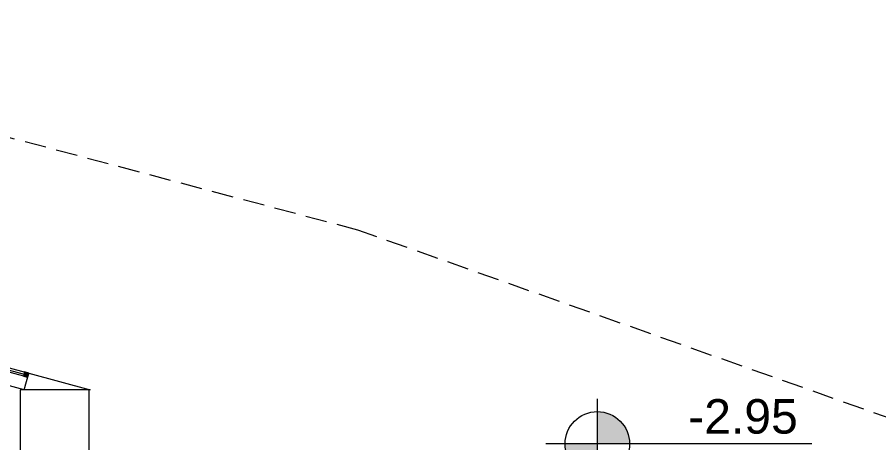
# Model space of a CAD drawing. Header units: metres. Extents: x -13316 to 152404, y -3899 to 30226.
# Drawn here: x 88677 to 89677, y 7228 to 7722 of the extents above; entities that cross this region are included whole.
import ezdxf
from ezdxf.enums import TextEntityAlignment as Align

# ---------------------------------------------------------------- set-up
doc = ezdxf.new("R2010")
doc.units = ezdxf.units.M
doc.header["$LTSCALE"] = 100
doc.header["$MEASUREMENT"] = 0
doc.header["$PDMODE"] = 1
doc.linetypes.add('DOT2', pattern=[0.125, 0, -0.125])
doc.linetypes.add('HIDDEN', pattern=[0.375, 0.25, -0.125])
doc.layers.get('0').update_dxf_attribs({"color": 9, "lineweight": 9})
for name, color, linetype, lineweight in [('00', 9, 'Continuous', 9), ('01', 9, 'Continuous', 9), ('06D', 9, 'Continuous', 9), ('10', 9, 'Continuous', 9), ('15', 9, 'Continuous', 9), ('20', 9, 'DOT2', 9), ('21', 9, 'Continuous', 9)]:
    doc.layers.add(name, color=color, linetype=linetype, lineweight=lineweight)
doc.styles.add('Arial', font='arial.ttf', dxfattribs={"height": 2.5})
doc.styles.add('MuuM_TEXT-ITALIC', font='ARIALNI.TTF')

# ---------------------------------------------------------------- blocks, each defined once
blk = doc.blocks.new('p-kolon_80x80')
blk.add_lwpolyline([(-40, -40), (40, -40), (40, 40), (-40, 40)], close=True)
blk = doc.blocks.new('1.Bod.Ara.Sitatik Elk')
at = {"layer": '01'}
blk.add_blockref('p-kolon_80x80', (4400, -1700), dxfattribs=at)
blk = doc.blocks.new('0_elevationtarget-p-bk')
h = blk.add_hatch(color=250)
h.paths.add_polyline_path([(1.875, 0, 0.414214), (0, 1.875), (0, 0)])
h.paths.add_polyline_path([(0, 0), (-1.875, 0, 0.414214), (0, -1.875)])
blk.add_line((0, -2.625), (0, 2.625))
blk.add_lwpolyline([(12.453, 0), (-3, 0)])
blk.add_circle((0, 0), 1.875)
at = {"style": 'Arial'}
blk.add_attdef('BITMISKOT', text='', height=2, dxfattribs=at).set_placement((4.5, 0), align=Align.BOTTOM_LEFT)
at = {"style": 'MuuM_TEXT-ITALIC'}
blk.add_attdef('FINISHINGFLOORLEVEL', text='', height=2, dxfattribs=at).set_placement((4.5, -0.592), align=Align.TOP_LEFT)
blk = doc.blocks.new('prf-10x10')
blk.add_lwpolyline([(-5, -5), (5, -5), (5, 5), (-5, 5)], close=True)
at = {"color": 255}
blk.add_solid([(-5, -5), (5, -5), (-5, 5), (5, 5)], dxfattribs=at)
at = {"layer": '10'}
blk.add_point((0, 0), dxfattribs=at)
blk = doc.blocks.new('*U732')
at = {"layer": '06D'}
blk.add_lwpolyline([(-2.5, 600), (2.5, 600), (2.5, 0), (-2.5, 0)], close=True, dxfattribs=at)
at = {"layer": '15'}
blk.add_lwpolyline([(0, 595), (0, 5)], dxfattribs=at)
at = {"layer": '10', "xscale": 0.5, "yscale": 0.5, "rotation": 90}
for p in [(0, 597.5), (0, 2.5)]:
    blk.add_blockref('prf-10x10', p, dxfattribs=at)
blk = doc.blocks.new('1.Bod.Ara.Mimari Elk')
at = {"layer": '00'}
blk.add_lwpolyline([(4364.77, -1660), (4370, -1640.7), (4441.26, -1660), (4364.77, -1660)], dxfattribs=at)
at = {"layer": '06D'}
blk.add_lwpolyline([(4364.77, -1660), (3785.65, -1503.11)], dxfattribs=at)
at = {"layer": '20', "linetype": 'HIDDEN'}
blk.add_lwpolyline([(11767.85, -4685.8), (11421.22, -4460.1), (10945.13, -4163.64), (9074.53, -3238.51), (6612.89, -2132.43), (4752.35, -1474.85), (3821.13, -1227.81)], dxfattribs=at)
at = {"rotation": 74.84146865079535}
blk.add_blockref('*U732', (4369.35, -1643.11), dxfattribs=at)
at = {"layer": '21', "xscale": 20, "yscale": 20, "zscale": 20}
blk.add_blockref('0_elevationtarget-p-bk', (5030.55, -1722.9), dxfattribs=at).add_auto_attribs({'BITMISKOT': ' -2.95', 'FINISHINGFLOORLEVEL': ' -3.25'})

msp = doc.modelspace()

# ---------------------------------------------------------------- block references
for name in ['1.Bod.Ara.Mimari Elk', '1.Bod.Ara.Sitatik Elk']:
    msp.add_blockref(name, (84320, 8950))

doc.saveas('drawing.dxf')
